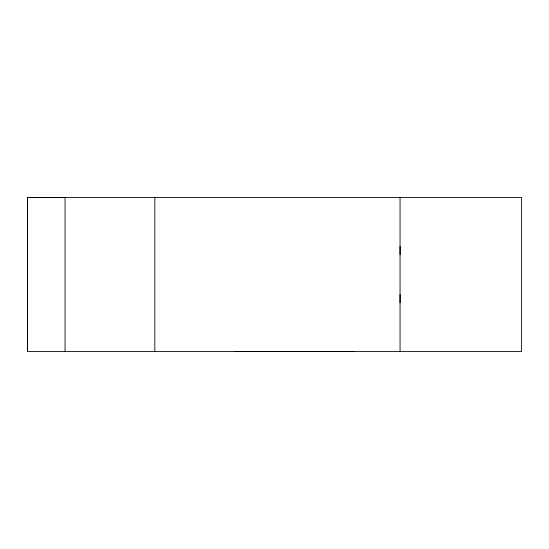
<?xml version="1.0" encoding="UTF-8"?>
<svg xmlns="http://www.w3.org/2000/svg" width="549" height="549" viewBox="0 0 549 549"><rect width="100%" height="100%" fill="white"/><g stroke="black" fill="none" stroke-linecap="round" stroke-linejoin="round"><path stroke-width="0.82" d="M27.45 351.504L27.45 197.462L521.55 197.475L521.55 351.538L27.45 351.504L27.45 197.462L65.05 197.462L65.05 351.504M154.818 351.504L154.818 197.462M400.049 351.518L400.063 197.468M235.082 351.511L354.661 351.538M400.056 246.254L400.056 254.53M400.056 294.47L400.056 302.739"/></g></svg>
